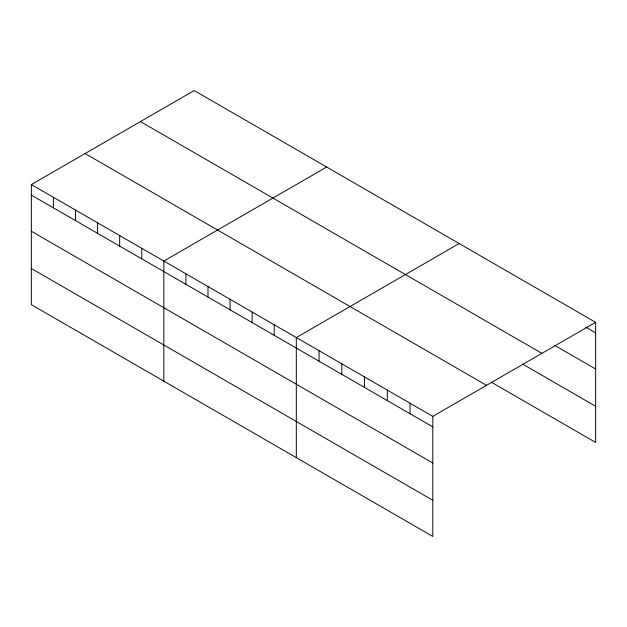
<?xml version="1.0" encoding="UTF-8"?>
<svg xmlns="http://www.w3.org/2000/svg" width="627" height="627" viewBox="0 0 627 627"><rect width="100%" height="100%" fill="white"/><g stroke="black" fill="none" stroke-linecap="round" stroke-linejoin="round"><path stroke-width="0.94" d="M31.35 184.573L432.81 416.352L432.81 536.446L31.35 304.667L31.35 184.573L194.19 90.554L595.65 322.333L595.65 442.427L491.168 382.109M326.675 167.041L163.835 261.059L163.835 381.153M459.152 243.535L296.312 337.545L296.312 457.639M432.81 416.352L595.65 322.333M585.54 327.028L595.65 332.866M554.362 345.187L595.65 369.021M140.456 121.583L541.916 353.362M522.346 363.95L595.65 406.272M85.084 153.544L486.544 385.323M31.35 195.099L432.81 426.877M31.35 231.253L432.81 463.039M31.35 268.505L432.81 500.291M410.058 403.216L410.058 413.749M387.314 390.08L387.314 400.614M364.561 376.952L364.561 387.478M341.809 363.817L341.809 374.343M319.065 350.681L319.065 361.207M274.234 324.802L274.234 335.327M252.156 312.05L252.156 322.576M230.07 299.298L230.07 309.832M207.992 286.555L207.992 297.08M185.913 273.803L185.913 284.337M141.749 248.308L141.749 258.841M119.671 235.564L119.671 246.09M97.593 222.812L97.593 233.346M75.514 210.069L75.514 220.594M53.428 197.317L53.428 207.85"/></g></svg>
